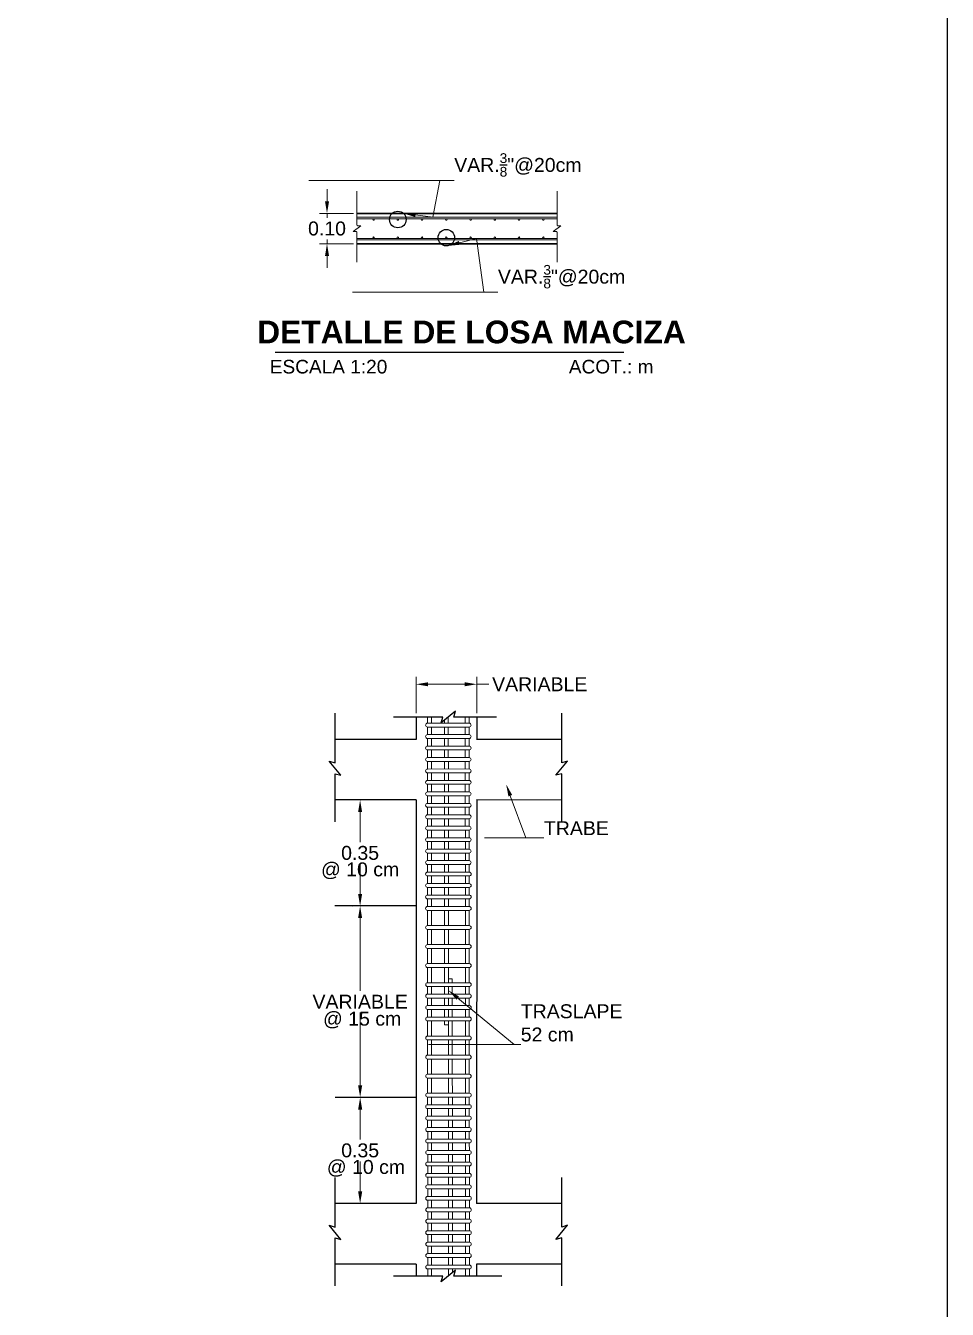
# Model space of a CAD drawing. Header units: metres. Extents: x 14 to 161, y 5 to 309.
# Drawn here: x 86.347 to 89.388, y 255.411 to 259.648 of the extents above; entities that cross this region are included whole.
import ezdxf
from ezdxf import colors
from ezdxf.entities.mleader import LeaderData, LeaderLine
from ezdxf.enums import TextEntityAlignment as Align
from ezdxf.math import Vec2, Vec3

# ---------------------------------------------------------------- set-up
doc = ezdxf.new("R2010")
doc.units = ezdxf.units.M
doc.header["$PDMODE"] = 35
doc.linetypes.add('ACAD_ISO05W100', pattern=[33, 24, -3, 0, -3, 0, -3])
for name, color, linetype, lineweight in [('E-Armado', 2, 'Continuous', 18), ('E-Corte', 2, 'ACAD_ISO05W100', 20), ('E-Losa', 6, 'Continuous', 30)]:
    doc.layers.add(name, color=color, linetype=linetype, lineweight=lineweight)
for name, color, linetype in [('E-Columna', 3, 'Continuous'), ('E-Cotas', 2, 'Continuous'), ('E-Pie', 1, 'Continuous'), ('E-Titulo', 2, 'Continuous'), ('E-Trabe', 4, 'Continuous')]:
    doc.layers.add(name, color=color, linetype=linetype)
doc.styles.add('General', font='arial.ttf', dxfattribs={"height": 2.3})
doc.styles.add('Texto_Minimo', font='arial.ttf', dxfattribs={"height": 1.8})
doc.styles.add('Titulos', font='', dxfattribs={"height": 6})
doc.styles.get('Titulos').set_extended_font_data('Arial', bold=True)
doc.dimstyles.new('Generales', dxfattribs={"dimscale": 0, "dimtxt": 2.3, "dimasz": 2, "dimexe": 1.25, "dimexo": 0.625, "dimtad": 0, "dimtih": 1, "dimtoh": 1, "dimzin": 1, "dimdsep": 46, "dimtxsty": 'General', "dimcen": 2, "dimclrd": 2, "dimclre": 2, "dimclrt": 3, "dimadec": 0, "dimazin": 0, "dimtfac": 1, "dimtmove": 0, "dimatfit": 3, "dimfxl": 1, "dimlwd": 13, "dimlwe": 13, "dimarcsym": 0})

# ---------------------------------------------------------------- blocks, each defined once
blk = doc.blocks.new('TITULO2')
blk.add_line((0.485, -0.2911), (-0.6647, -0.2911))
for tag, height, style, p in [('TÍTULO', 2.3, 'General', (-0.1143, -0.2233)), ('ESCALA', 0.045, 'Texto_Minimo', (-0.4891, -0.3378)), ('ACOTACIÓN', 0.045, 'Texto_Minimo', (0.263, -0.337))]:
    blk.add_attdef(tag, text='', height=height, dxfattribs=dict(style=style)).set_placement(p, align=Align.MIDDLE_CENTER)
blk = doc.blocks.new('*D578')
at = {"layer": 'Defpoints', "color": 0, "ltscale": 0.5, "transparency": 16777216}
for p in [(87.4404, 259.0279), (87.3409, 258.9279), (87.4404, 258.9279)]:
    blk.add_point(p, dxfattribs=at)
at = {"layer": 'E-Cotas', "color": 2, "linetype": 'Continuous', "lineweight": 13, "ltscale": 0.5, "transparency": 16777216}
for p, q in [((87.3409, 259.0679), (87.3409, 259.1079)), ((87.4279, 259.0279), (87.3159, 259.0279)), ((87.3409, 259.0279), (87.3409, 259.0138)), ((87.3409, 258.9279), (87.3409, 258.9419)), ((87.4279, 258.9279), (87.3159, 258.9279)), ((87.3409, 258.8879), (87.3409, 258.8479))]:
    blk.add_line(p, q, dxfattribs=at)
at = {"layer": 'E-Cotas', "color": 2, "ltscale": 0.5, "transparency": 16777216}
for points in [[(87.3343, 259.0679), (87.3476, 259.0679), (87.3409, 259.0279)], [(87.3343, 258.8879), (87.3476, 258.8879), (87.3409, 258.9279)]]:
    blk.add_solid(points, dxfattribs=at)
at = {"layer": 'E-Cotas', "color": 3, "ltscale": 0.5, "transparency": 16777216, "insert": (87.3409, 258.9779), "char_height": 0.046, "attachment_point": 5, "style": 'General'}
blk.add_mtext('0.10', dxfattribs=at)
blk = doc.blocks.new('*D954')
at = {"layer": 'Defpoints', "color": 0, "ltscale": 0.5, "transparency": 16777216}
for p in [(87.6346, 257.0922), (87.4501, 256.7422), (87.6344, 256.7422, 0)]:
    blk.add_point(p, dxfattribs=at)
at = {"layer": 'E-Cotas', "color": 2, "linetype": 'Continuous', "lineweight": 13, "ltscale": 0.5, "transparency": 16777216}
for p, q in [((87.6221, 257.0922), (87.4251, 257.0922)), ((87.4501, 257.0522), (87.4501, 256.9532)), ((87.4501, 256.7822), (87.4501, 256.8812)), ((87.6219, 256.7422), (87.4251, 256.7422))]:
    blk.add_line(p, q, dxfattribs=at)
at = {"layer": 'E-Cotas', "color": 2, "ltscale": 0.5, "transparency": 16777216}
for points in [[(87.4434, 257.0522), (87.4568, 257.0522), (87.4501, 257.0922)], [(87.4434, 256.7822), (87.4568, 256.7822), (87.4501, 256.7422)]]:
    blk.add_solid(points, dxfattribs=at)
at = {"layer": 'E-Cotas', "color": 3, "ltscale": 0.5, "transparency": 16777216, "insert": (87.4501, 256.9172), "char_height": 0.046, "attachment_point": 5, "style": 'General'}
blk.add_mtext('0.35', dxfattribs=at)
blk = doc.blocks.new('*D955')
at = {"layer": 'Defpoints', "color": 0, "ltscale": 0.5, "transparency": 16777216}
for p in [(87.6346, 256.1104), (87.4503, 255.7604), (87.6346, 255.7604, 0)]:
    blk.add_point(p, dxfattribs=at)
at = {"layer": 'E-Cotas', "color": 2, "linetype": 'Continuous', "lineweight": 13, "ltscale": 0.5, "transparency": 16777216}
for p, q in [((87.6221, 256.1104), (87.4253, 256.1104)), ((87.4503, 256.0704), (87.4503, 255.9714)), ((87.4503, 255.8004), (87.4503, 255.8994)), ((87.6221, 255.7604), (87.4253, 255.7604))]:
    blk.add_line(p, q, dxfattribs=at)
at = {"layer": 'E-Cotas', "color": 2, "ltscale": 0.5, "transparency": 16777216}
for points in [[(87.4436, 256.0704), (87.457, 256.0704), (87.4503, 256.1104)], [(87.4436, 255.8004), (87.457, 255.8004), (87.4503, 255.7604)]]:
    blk.add_solid(points, dxfattribs=at)
at = {"layer": 'E-Cotas', "color": 3, "ltscale": 0.5, "transparency": 16777216, "insert": (87.4503, 255.9354), "char_height": 0.046, "attachment_point": 5, "style": 'General'}
blk.add_mtext('0.35', dxfattribs=at)
blk = doc.blocks.new('*D956')
at = {"layer": 'Defpoints', "color": 0, "ltscale": 0.5, "transparency": 16777216}
for p in [(87.6344, 256.7422), (87.4503, 256.1103), (87.6346, 256.1104)]:
    blk.add_point(p, dxfattribs=at)
at = {"layer": 'E-Cotas', "color": 2, "linetype": 'Continuous', "lineweight": 13, "ltscale": 0.5, "transparency": 16777216}
for p, q in [((87.6219, 256.7422), (87.4251, 256.7421)), ((87.4501, 256.7021), (87.4502, 256.4618)), ((87.4503, 256.1503), (87.4502, 256.3908)), ((87.6221, 256.1104), (87.4253, 256.1103))]:
    blk.add_line(p, q, dxfattribs=at)
at = {"layer": 'E-Cotas', "color": 2, "ltscale": 0.5, "transparency": 16777216}
for points in [[(87.4568, 256.7021), (87.4434, 256.7021), (87.4501, 256.7421)], [(87.457, 256.1503), (87.4436, 256.1503), (87.4503, 256.1103)]]:
    blk.add_solid(points, dxfattribs=at)
at = {"layer": 'E-Cotas', "color": 3, "ltscale": 0.5, "transparency": 16777216, "insert": (87.4502, 256.4263), "char_height": 0.046, "attachment_point": 5, "style": 'General'}
blk.add_mtext('VARIABLE', dxfattribs=at)
blk = doc.blocks.new('*D957')
at = {"layer": 'Defpoints', "color": 0, "ltscale": 0.5, "transparency": 16777216}
for p in [(87.8351, 257.474), (87.6346, 257.3656), (87.8351, 257.3656)]:
    blk.add_point(p, dxfattribs=at)
at = {"layer": 'E-Cotas', "color": 2, "linetype": 'Continuous', "lineweight": 13, "ltscale": 0.5, "transparency": 16777216}
for p, q in [((87.6346, 257.3781), (87.6346, 257.499)), ((87.8351, 257.3781), (87.8351, 257.499)), ((87.6746, 257.474), (87.7951, 257.474)), ((87.8351, 257.474), (87.8751, 257.474))]:
    blk.add_line(p, q, dxfattribs=at)
at = {"layer": 'E-Cotas', "color": 2, "ltscale": 0.5, "transparency": 16777216}
for points in [[(87.6746, 257.4807), (87.6746, 257.4673), (87.6346, 257.474)], [(87.7951, 257.4807), (87.7951, 257.4673), (87.8351, 257.474)]]:
    blk.add_solid(points, dxfattribs=at)
at = {"layer": 'E-Cotas', "color": 3, "ltscale": 0.5, "transparency": 16777216, "insert": (88.0429, 257.474), "char_height": 0.046, "attachment_point": 5, "style": 'General'}
blk.add_mtext('VARIABLE', dxfattribs=at)

msp = doc.modelspace()

# ---------------------------------------------------------------- linework, layer by layer
at = {"layer": 'E-Armado'}
for p, q in [((87.6724, 257.36563, 0), (87.67241, 257.34557, 0)), ((87.67241, 257.33283, 0), (87.67242, 257.30776, 0)), ((87.68514, 257.36563, 0), (87.68514, 257.34557, 0)), ((87.68515, 257.33283, 0), (87.68516, 257.30776, 0)), ((87.72842, 257.35521, 0), (87.72842, 257.34557, 0)), ((87.72842, 257.33284, 0), (87.72843, 257.30776, 0)), ((87.74115, 257.36564, 0), (87.74116, 257.34557, 0)), ((87.74116, 257.33284, 0), (87.74117, 257.30776, 0)), ((87.79712, 257.36563, 0), (87.79713, 257.34558, 0)), ((87.79713, 257.33284, 0), (87.79714, 257.30777, 0)), ((87.80986, 257.36563, 0), (87.80986, 257.34558, 0)), ((87.80987, 257.33284, 0), (87.80988, 257.30777, 0)), ((87.67244, 257.29502, 0), (87.67245, 257.26994, 0)), ((87.68518, 257.29502, 0), (87.68519, 257.26995, 0)), ((87.72846, 257.29502, 0), (87.72846, 257.26995, 0)), ((87.74119, 257.29503, 0), (87.7412, 257.26995, 0)), ((87.79716, 257.29503, 0), (87.79717, 257.26996, 0)), ((87.8099, 257.29503, 0), (87.80991, 257.26996, 0)), ((87.67245, 257.25721, 0), (87.67246, 257.23213, 0)), ((87.68519, 257.25721, 0), (87.6852, 257.23214, 0)), ((87.72847, 257.25721, 0), (87.72848, 257.23214, 0)), ((87.7412, 257.25722, 0), (87.74121, 257.23214, 0)), ((87.79717, 257.25722, 0), (87.79718, 257.23215, 0)), ((87.80991, 257.25722, 0), (87.80992, 257.23215, 0)), ((87.67249, 257.2194, 0), (87.67249, 257.19432, 0)), ((87.68522, 257.2194, 0), (87.68523, 257.19432, 0)), ((87.7285, 257.2194, 0), (87.72851, 257.19433, 0)), ((87.74124, 257.2194, 0), (87.74124, 257.19433, 0)), ((87.79721, 257.21941, 0), (87.79721, 257.19434, 0)), ((87.80994, 257.21941, 0), (87.80995, 257.19434, 0)), ((87.6725, 257.18159, 0), (87.6725, 257.15651, 0)), ((87.68523, 257.18159, 0), (87.68524, 257.15651, 0)), ((87.72851, 257.18159, 0), (87.72852, 257.15652, 0)), ((87.74125, 257.18159, 0), (87.74125, 257.15652, 0)), ((87.79722, 257.1816, 0), (87.79722, 257.15653, 0)), ((87.80995, 257.1816, 0), (87.80996, 257.15653, 0)), ((87.67253, 257.14378, 0), (87.67254, 257.1187, 0)), ((87.68526, 257.14378, 0), (87.68527, 257.1187, 0)), ((87.72854, 257.14378, 0), (87.72855, 257.11871, 0)), ((87.74128, 257.14378, 0), (87.74129, 257.11871, 0)), ((87.79725, 257.14379, 0), (87.79726, 257.11872, 0)), ((87.80999, 257.14379, 0), (87.80999, 257.11872, 0)), ((87.67254, 257.10597, 0), (87.67255, 257.08089, 0)), ((87.68527, 257.10597, 0), (87.68528, 257.08089, 0)), ((87.72855, 257.10597, 0), (87.72856, 257.0809, 0)), ((87.74129, 257.10597, 0), (87.7413, 257.0809, 0)), ((87.79726, 257.10598, 0), (87.79727, 257.0809, 0)), ((87.81, 257.10598, 0), (87.81, 257.08091, 0)), ((87.67257, 257.06815, 0), (87.67258, 257.04308, 0)), ((87.67258, 257.03034, 0), (87.67259, 257.00527, 0)), ((87.68531, 257.06816, 0), (87.68532, 257.04308, 0)), ((87.68532, 257.03035, 0), (87.68533, 257.00527, 0)), ((87.72858, 257.06816, 0), (87.72859, 257.04309, 0)), ((87.72859, 257.03035, 0), (87.7286, 257.00528, 0)), ((87.74132, 257.06816, 0), (87.74133, 257.04309, 0)), ((87.74133, 257.03035, 0), (87.74134, 257.00528, 0)), ((87.79729, 257.06817, 0), (87.7973, 257.04309, 0)), ((87.7973, 257.03036, 0), (87.79731, 257.00528, 0)), ((87.81003, 257.06817, 0), (87.81004, 257.0431, 0)), ((87.81004, 257.03036, 0), (87.81005, 257.00528, 0)), ((87.67261, 256.99253, 0), (87.67262, 256.96746, 0)), ((87.68535, 256.99253, 0), (87.68536, 256.96746, 0)), ((87.72863, 256.99254, 0), (87.72863, 256.96747, 0)), ((87.74136, 256.99254, 0), (87.74137, 256.96747, 0)), ((87.79733, 256.99255, 0), (87.79734, 256.96747, 0)), ((87.81007, 256.99255, 0), (87.81008, 256.96747, 0)), ((87.67262, 256.95472, 0), (87.67263, 256.92965, 0)), ((87.68536, 256.95472, 0), (87.68537, 256.92965, 0)), ((87.72864, 256.95473, 0), (87.72864, 256.92965, 0)), ((87.74137, 256.95473, 0), (87.74138, 256.92966, 0)), ((87.79734, 256.95474, 0), (87.79735, 256.92966, 0)), ((87.81008, 256.95474, 0), (87.81009, 256.92966, 0)), ((87.67266, 256.91691, 0), (87.67266, 256.89184, 0)), ((87.68539, 256.91691, 0), (87.6854, 256.89184, 0)), ((87.72867, 256.91692, 0), (87.72868, 256.89184, 0)), ((87.74141, 256.91692, 0), (87.74141, 256.89185, 0)), ((87.79738, 256.91692, 0), (87.79738, 256.89185, 0)), ((87.81011, 256.91693, 0), (87.81012, 256.89185, 0)), ((87.67267, 256.8791, 0), (87.67267, 256.85403, 0)), ((87.6854, 256.8791, 0), (87.68541, 256.85403, 0)), ((87.72868, 256.87911, 0), (87.72869, 256.85403, 0)), ((87.74142, 256.87911, 0), (87.74142, 256.85403, 0)), ((87.79739, 256.87911, 0), (87.79739, 256.85404, 0)), ((87.81012, 256.87912, 0), (87.81013, 256.85404, 0)), ((87.6727, 256.84129, 0), (87.67271, 256.81622, 0)), ((87.68543, 256.84129, 0), (87.68544, 256.81622, 0)), ((87.72871, 256.8413, 0), (87.72872, 256.81622, 0)), ((87.74145, 256.8413, 0), (87.74146, 256.81622, 0)), ((87.79742, 256.8413, 0), (87.79743, 256.81623, 0)), ((87.81015, 256.8413, 0), (87.81016, 256.81623, 0)), ((87.67271, 256.80348, 0), (87.67272, 256.77841, 0)), ((87.68544, 256.80348, 0), (87.68545, 256.77841, 0)), ((87.72872, 256.80349, 0), (87.72873, 256.77841, 0)), ((87.74146, 256.80349, 0), (87.74147, 256.77841, 0)), ((87.79743, 256.80349, 0), (87.79744, 256.77842, 0)), ((87.81017, 256.80349, 0), (87.81017, 256.77842, 0)), ((87.67274, 256.76567, 0), (87.67275, 256.7406, 0)), ((87.68548, 256.76567, 0), (87.68549, 256.7406, 0)), ((87.72875, 256.76567, 0), (87.72876, 256.7406, 0)), ((87.74149, 256.76568, 0), (87.7415, 256.7406, 0)), ((87.79746, 256.76568, 0), (87.79747, 256.74061, 0)), ((87.8102, 256.76568, 0), (87.81021, 256.74061, 0)), ((87.67275, 256.72786, 0), (87.67277, 256.67771, 0)), ((87.68549, 256.72786, 0), (87.6855, 256.67771, 0)), ((87.72876, 256.72786, 0), (87.72878, 256.67771, 0)), ((87.7415, 256.72787, 0), (87.74152, 256.67771, 0)), ((87.79747, 256.72787, 0), (87.79749, 256.67771, 0)), ((87.81021, 256.72787, 0), (87.81022, 256.67771, 0)), ((87.67277, 256.66498, 0), (87.67279, 256.61483, 0)), ((87.68551, 256.66498, 0), (87.68552, 256.61483, 0)), ((87.72878, 256.66498, 0), (87.7288, 256.61483, 0)), ((87.74152, 256.66498, 0), (87.74154, 256.61483, 0)), ((87.79749, 256.66499, 0), (87.79751, 256.61483, 0)), ((87.81023, 256.66499, 0), (87.81024, 256.61483, 0)), ((87.67279, 256.60209, 0), (87.6728, 256.55195, 0)), ((87.68552, 256.6021, 0), (87.68554, 256.55195, 0)), ((87.7288, 256.6021, 0), (87.72882, 256.55195, 0)), ((87.74154, 256.6021, 0), (87.74155, 256.55195, 0)), ((87.79751, 256.60211, 0), (87.79752, 256.55195, 0)), ((87.81024, 256.60211, 0), (87.81026, 256.55195, 0)), ((87.6728, 256.53921, 0), (87.67282, 256.48907, 0)), ((87.68554, 256.53921, 0), (87.68556, 256.48907, 0)), ((87.72882, 256.53922, 0), (87.72883, 256.48907, 0)), ((87.74155, 256.53922, 0), (87.74157, 256.48907, 0)), ((87.79752, 256.53923, 0), (87.79754, 256.48907, 0)), ((87.81026, 256.53923, 0), (87.81028, 256.48907, 0)), ((87.75431, 256.50161, 0), (87.74157, 256.50161, 0)), ((87.75431, 256.50161, 0), (87.75431, 256.48908, 0)), ((87.67282, 256.47633, 0), (87.67283, 256.45126, 0)), ((87.67285, 256.43852, 0), (87.67286, 256.41345, 0)), ((87.68556, 256.47633, 0), (87.68557, 256.45126, 0)), ((87.68559, 256.43852, 0), (87.6856, 256.41345, 0)), ((87.72884, 256.47634, 0), (87.72884, 256.45126, 0)), ((87.72887, 256.43853, 0), (87.72888, 256.41345, 0)), ((87.74157, 256.47634, 0), (87.74158, 256.45126, 0)), ((87.74157, 256.47634, 0), (87.74158, 256.45126, 0)), ((87.7416, 256.43853, 0), (87.74161, 256.41345, 0)), ((87.7416, 256.43853, 0), (87.74161, 256.41345, 0)), ((87.75431, 256.47634, 0), (87.75432, 256.45127, 0)), ((87.75434, 256.43853, 0), (87.75435, 256.41346, 0)), ((87.79754, 256.47634, 0), (87.79755, 256.45127, 0)), ((87.79757, 256.43853, 0), (87.79758, 256.41346, 0)), ((87.81028, 256.47635, 0), (87.81029, 256.45127, 0)), ((87.81031, 256.43853, 0), (87.81032, 256.41346, 0)), ((87.67286, 256.40071, 0), (87.67287, 256.37564, 0)), ((87.6856, 256.40071, 0), (87.68561, 256.37564, 0)), ((87.72888, 256.40072, 0), (87.72889, 256.37564, 0)), ((87.74162, 256.40072, 0), (87.74162, 256.37564, 0)), ((87.74162, 256.40072, 0), (87.74162, 256.37564, 0)), ((87.75435, 256.40072, 0), (87.75436, 256.37564, 0)), ((87.79758, 256.40072, 0), (87.79759, 256.37565, 0)), ((87.81032, 256.40072, 0), (87.81033, 256.37565, 0)), ((87.67289, 256.3629, 0), (87.67291, 256.31275, 0)), ((87.68563, 256.3629, 0), (87.68565, 256.31275, 0)), ((87.72889, 256.3629, 0), (87.72889, 256.35037, 0)), ((87.74162, 256.36291, 0), (87.74164, 256.31275, 0)), ((87.75436, 256.36291, 0), (87.75438, 256.31275, 0)), ((87.79761, 256.36291, 0), (87.79763, 256.31275, 0)), ((87.81035, 256.36291, 0), (87.81037, 256.31275, 0)), ((87.74163, 256.35037, 0), (87.72889, 256.35037, 0)), ((87.67291, 256.30002, 0), (87.67293, 256.24987, 0)), ((87.68565, 256.30002, 0), (87.68567, 256.24987, 0)), ((87.74164, 256.30002, 0), (87.74166, 256.24987, 0)), ((87.75438, 256.30003, 0), (87.75439, 256.24987, 0)), ((87.79763, 256.30003, 0), (87.79765, 256.24987, 0)), ((87.81037, 256.30003, 0), (87.81039, 256.24987, 0)), ((87.67293, 256.23714, 0), (87.67295, 256.18699, 0)), ((87.68567, 256.23714, 0), (87.68568, 256.18699, 0)), ((87.74166, 256.23714, 0), (87.74167, 256.18699, 0)), ((87.75439, 256.23714, 0), (87.75441, 256.18699, 0)), ((87.79765, 256.23715, 0), (87.79767, 256.18699, 0)), ((87.81039, 256.23715, 0), (87.8104, 256.18699, 0)), ((87.67295, 256.17425, 0), (87.67296, 256.12411, 0)), ((87.68568, 256.17425, 0), (87.6857, 256.12411, 0)), ((87.74168, 256.17426, 0), (87.74169, 256.12411, 0)), ((87.75441, 256.17426, 0), (87.75443, 256.12411, 0)), ((87.79767, 256.17427, 0), (87.79768, 256.12411, 0)), ((87.8104, 256.17427, 0), (87.81042, 256.12411, 0)), ((87.67297, 256.11137, 0), (87.67297, 256.0863, 0)), ((87.6857, 256.11137, 0), (87.68571, 256.0863, 0)), ((87.74169, 256.11138, 0), (87.7417, 256.08631, 0)), ((87.75443, 256.11138, 0), (87.75444, 256.08631, 0)), ((87.79769, 256.11138, 0), (87.79769, 256.08631, 0)), ((87.81042, 256.11139, 0), (87.81043, 256.08631, 0)), ((87.673, 256.07356, 0), (87.67301, 256.04849, 0)), ((87.68574, 256.07356, 0), (87.68574, 256.04849, 0)), ((87.74173, 256.07357, 0), (87.74174, 256.04849, 0)), ((87.75446, 256.07357, 0), (87.75447, 256.0485, 0)), ((87.79772, 256.07357, 0), (87.79773, 256.0485, 0)), ((87.81046, 256.07358, 0), (87.81046, 256.0485, 0)), ((87.67301, 256.03575, 0), (87.67302, 256.01068, 0)), ((87.68575, 256.03575, 0), (87.68575, 256.01068, 0)), ((87.74174, 256.03576, 0), (87.74175, 256.01068, 0)), ((87.75447, 256.03576, 0), (87.75448, 256.01068, 0)), ((87.79773, 256.03576, 0), (87.79774, 256.01069, 0)), ((87.81047, 256.03576, 0), (87.81047, 256.01069, 0)), ((87.67304, 255.99794, 0), (87.67305, 255.97287, 0)), ((87.68578, 255.99794, 0), (87.68579, 255.97287, 0)), ((87.74177, 255.99795, 0), (87.74178, 255.97287, 0)), ((87.75451, 255.99795, 0), (87.75451, 255.97287, 0)), ((87.79776, 255.99795, 0), (87.79777, 255.97288, 0)), ((87.8105, 255.99795, 0), (87.81051, 255.97288, 0)), ((87.67305, 255.96013, 0), (87.67306, 255.93505, 0.00001)), ((87.68579, 255.96013, 0), (87.6858, 255.93506, 0.00001)), ((87.74178, 255.96014, 0), (87.74179, 255.93506, 0.00001)), ((87.75452, 255.96014, 0), (87.75452, 255.93506, 0.00001)), ((87.79777, 255.96014, 0), (87.79778, 255.93507, 0)), ((87.81051, 255.96014, 0), (87.81052, 255.93507, 0)), ((87.67308, 255.92232, 0), (87.67309, 255.89724, 0.00001)), ((87.68582, 255.92232, 0), (87.68583, 255.89725, 0.00001)), ((87.74181, 255.92233, 0), (87.74182, 255.89725, 0.00001)), ((87.75455, 255.92233, 0), (87.75456, 255.89725, 0.00001)), ((87.7978, 255.92233, 0), (87.79781, 255.89726, 0)), ((87.81054, 255.92233, 0), (87.81055, 255.89726, 0)), ((87.67309, 255.88451, 0.00001), (87.6731, 255.85943, 0.00001)), ((87.67313, 255.8467, 0.00001), (87.67313, 255.82162, 0.00001)), ((87.68583, 255.88451, 0.00001), (87.68584, 255.85943, 0.00001)), ((87.68586, 255.8467, 0.00001), (87.68587, 255.82162, 0.00001)), ((87.74182, 255.88451, 0.00001), (87.74183, 255.85944, 0.00001)), ((87.74185, 255.8467, 0.00001), (87.74186, 255.82163, 0.00001)), ((87.75456, 255.88452, 0.00001), (87.75457, 255.85944, 0.00001)), ((87.75459, 255.84671, 0.00001), (87.7546, 255.82163, 0.00001)), ((87.79781, 255.88452, 0.00001), (87.79782, 255.85945, 0.00001)), ((87.79785, 255.84671, 0.00001), (87.79785, 255.82164, 0.00001)), ((87.81055, 255.88452, 0.00001), (87.81056, 255.85945, 0.00001)), ((87.81058, 255.84671, 0.00001), (87.81059, 255.82164, 0.00001)), ((87.67314, 255.80889, 0.00001), (87.67314, 255.78381, 0.00001)), ((87.68587, 255.80889, 0.00001), (87.68588, 255.78381, 0.00001)), ((87.74186, 255.80889, 0.00001), (87.74187, 255.78382, 0.00001)), ((87.7546, 255.80889, 0.00001), (87.75461, 255.78382, 0.00001)), ((87.79786, 255.8089, 0.00001), (87.79786, 255.78383, 0.00001)), ((87.81059, 255.8089, 0.00001), (87.8106, 255.78383, 0.00001)), ((87.67315, 255.77108, 0.00001), (87.67315, 255.746, 0.00001)), ((87.68588, 255.77108, 0.00001), (87.68589, 255.746, 0.00001)), ((87.74187, 255.77108, 0.00001), (87.74188, 255.74601, 0.00001)), ((87.75461, 255.77108, 0.00001), (87.75462, 255.74601, 0.00001)), ((87.79787, 255.77109, 0.00001), (87.79787, 255.74601, 0.00001)), ((87.8106, 255.77109, 0.00001), (87.81061, 255.74602, 0.00001)), ((87.67318, 255.73326, 0.00001), (87.67319, 255.70819, 0.00001)), ((87.68592, 255.73327, 0.00001), (87.68592, 255.70819, 0.00001)), ((87.74191, 255.73327, 0.00001), (87.74192, 255.7082, 0.00001)), ((87.75464, 255.73327, 0.00001), (87.75465, 255.7082, 0.00001)), ((87.7979, 255.73328, 0.00001), (87.79791, 255.7082, 0.00001)), ((87.81064, 255.73328, 0.00001), (87.81064, 255.70821, 0.00001)), ((87.67319, 255.69545, 0.00001), (87.6732, 255.67038, 0.00001)), ((87.68593, 255.69546, 0.00001), (87.68593, 255.67038, 0.00001)), ((87.74192, 255.69546, 0.00001), (87.74193, 255.67039, 0.00001)), ((87.75465, 255.69546, 0.00001), (87.75466, 255.67039, 0.00001)), ((87.79791, 255.69547, 0.00001), (87.79792, 255.67039, 0.00001)), ((87.81065, 255.69547, 0.00001), (87.81065, 255.67039, 0.00001)), ((87.67322, 255.65764, 0.00001), (87.67323, 255.63257, 0.00001)), ((87.68596, 255.65764, 0.00001), (87.68597, 255.63257, 0.00001)), ((87.74195, 255.65765, 0.00001), (87.74196, 255.63258, 0.00001)), ((87.75469, 255.65765, 0.00001), (87.75469, 255.63258, 0.00001)), ((87.79794, 255.65766, 0.00001), (87.79795, 255.63258, 0.00001)), ((87.81068, 255.65766, 0.00001), (87.81069, 255.63258, 0.00001)), ((87.67323, 255.61983, 0.00001), (87.67324, 255.59476, 0.00001)), ((87.68597, 255.61983, 0.00001), (87.68598, 255.59476, 0.00001)), ((87.74196, 255.61984, 0.00001), (87.74197, 255.59477, 0.00001)), ((87.7547, 255.61984, 0.00001), (87.7547, 255.59477, 0.00001)), ((87.79795, 255.61985, 0.00001), (87.79796, 255.59477, 0.00001)), ((87.81069, 255.61985, 0.00001), (87.8107, 255.59477, 0.00001)), ((87.67326, 255.58202, 0.00001), (87.67327, 255.55695, 0.00001)), ((87.686, 255.58202, 0.00001), (87.68601, 255.55695, 0.00001)), ((87.74199, 255.58203, 0.00001), (87.742, 255.55696, 0.00001)), ((87.75473, 255.58203, 0.00001), (87.75474, 255.55696, 0.00001)), ((87.79798, 255.58204, 0.00001), (87.79799, 255.55696, 0.00001)), ((87.81072, 255.58204, 0.00001), (87.81073, 255.55696, 0.00001)), ((87.67327, 255.54421, 0.00001), (87.67328, 255.52085, 0.00001)), ((87.68601, 255.54421, 0.00001), (87.68602, 255.52085, 0.00001)), ((87.742, 255.54422, 0.00001), (87.74201, 255.52156, 0.00001)), ((87.75474, 255.54422, 0.00001), (87.75474, 255.532, 0.00001)), ((87.79799, 255.54422, 0.00001), (87.798, 255.52085, 0.00001)), ((87.81073, 255.54423, 0.00001), (87.81074, 255.52085, 0.00001))]:
    msp.add_line(p, q, dxfattribs=at)
at = {"layer": 'E-Armado', "ltscale": 0.01}
for points in [[(88.09982, 259.01548), (87.43952, 259.01547)], [(87.43952, 259.01039), (88.09982, 259.0104)], [(87.43952, 258.94532), (88.09982, 258.94533)], [(88.09982, 258.94025), (87.43952, 258.94024)]]:
    msp.add_lwpolyline(points, dxfattribs=at)
at = {"layer": 'E-Armado', "color": 3}
for points, elevation in [([(87.67241, 257.33283, -1), (87.67241, 257.34557), (87.80987, 257.34558, -1), (87.80987, 257.33284)], 0), ([(87.67244, 257.29502, -1), (87.67244, 257.30776), (87.8099, 257.30777, -1), (87.8099, 257.29503)], 0), ([(87.67245, 257.25721, -1), (87.67245, 257.26994), (87.80991, 257.26996, -1), (87.80991, 257.25722)], 0), ([(87.67248, 257.2194, -1), (87.67248, 257.23213), (87.80994, 257.23215, -1), (87.80994, 257.21941)], 0), ([(87.67249, 257.18159, -1), (87.67249, 257.19432), (87.80995, 257.19434, -1), (87.80995, 257.1816)], 0), ([(87.67253, 257.14378, -1), (87.67253, 257.15651), (87.80998, 257.15653, -1), (87.80998, 257.14379)], 0), ([(87.67254, 257.10597, -1), (87.67254, 257.1187), (87.80999, 257.11872, -1), (87.80999, 257.10598)], 0), ([(87.67257, 257.06815, -1), (87.67257, 257.08089), (87.81003, 257.08091, -1), (87.81003, 257.06817)], 0), ([(87.67258, 257.03034, -1), (87.67258, 257.04308), (87.81004, 257.0431, -1), (87.81004, 257.03036)], 0), ([(87.67261, 256.99253, -1), (87.67261, 257.00527), (87.81007, 257.00528, -1), (87.81007, 256.99255)], 0), ([(87.67262, 256.95472, -1), (87.67262, 256.96746), (87.81008, 256.96747, -1), (87.81008, 256.95474)], 0), ([(87.67265, 256.91691, -1), (87.67265, 256.92965), (87.81011, 256.92966, -1), (87.81011, 256.91693)], 0), ([(87.67266, 256.8791, -1), (87.67266, 256.89184), (87.81012, 256.89185, -1), (87.81012, 256.87912)], 0), ([(87.6727, 256.84129, -1), (87.6727, 256.85403), (87.81015, 256.85404, -1), (87.81015, 256.8413)], 0), ([(87.67271, 256.80348, -1), (87.67271, 256.81622), (87.81016, 256.81623, -1), (87.81016, 256.80349)], 0), ([(87.67274, 256.76567, -1), (87.67274, 256.77841), (87.8102, 256.77842, -1), (87.8102, 256.76568)], 0), ([(87.67275, 256.72786, -1), (87.67275, 256.7406), (87.81021, 256.74061, -1), (87.81021, 256.72787)], 0), ([(87.67277, 256.66498, -1), (87.67277, 256.67771), (87.81022, 256.67773, -1), (87.81022, 256.66499)], 0), ([(87.67279, 256.60209, -1), (87.67279, 256.61483), (87.81024, 256.61485, -1), (87.81024, 256.60211)], 0), ([(87.6728, 256.53921, -1), (87.6728, 256.55195), (87.81026, 256.55196, -1), (87.81026, 256.53923)], 0), ([(87.67282, 256.47633, -1), (87.67282, 256.48907), (87.81028, 256.48908, -1), (87.81028, 256.47635)], 0), ([(87.67285, 256.43852, -1), (87.67285, 256.45126), (87.81031, 256.45127, -1), (87.81031, 256.43853)], 0), ([(87.67286, 256.40071, -1), (87.67286, 256.41345), (87.81032, 256.41346, -1), (87.81032, 256.40072)], 0), ([(87.67289, 256.3629, -1), (87.67289, 256.37564), (87.81035, 256.37565, -1), (87.81035, 256.36291)], 0), ([(87.67291, 256.30002, -1), (87.67291, 256.31275), (87.81037, 256.31277, -1), (87.81037, 256.30003)], 0), ([(87.67293, 256.23714, -1), (87.67293, 256.24987), (87.81039, 256.24989, -1), (87.81039, 256.23715)], 0), ([(87.67295, 256.17425, -1), (87.67295, 256.18699), (87.8104, 256.187, -1), (87.8104, 256.17427)], 0), ([(87.67296, 256.11137, -1), (87.67296, 256.12411), (87.81042, 256.12412, -1), (87.81042, 256.11139)], 0), ([(87.673, 256.07356, -1), (87.673, 256.0863), (87.81045, 256.08631, -1), (87.81045, 256.07358)], 0), ([(87.67301, 256.03575, -1), (87.67301, 256.04849), (87.81046, 256.0485, -1), (87.81046, 256.03576)], 0), ([(87.67304, 255.99794, -1), (87.67304, 256.01068), (87.8105, 256.01069, -1), (87.8105, 255.99795)], 0), ([(87.67305, 255.96013, -1), (87.67305, 255.97287), (87.81051, 255.97288, -1), (87.81051, 255.96014)], 0), ([(87.67308, 255.92232, -1), (87.67308, 255.93505), (87.81054, 255.93507, -1), (87.81054, 255.92233)], 0), ([(87.67309, 255.88451, -1), (87.67309, 255.89724), (87.81055, 255.89726, -1), (87.81055, 255.88452)], 0.00001), ([(87.67312, 255.8467, -1), (87.67312, 255.85943), (87.81058, 255.85945, -1), (87.81058, 255.84671)], 0.00001), ([(87.67313, 255.80889, -1), (87.67313, 255.82162), (87.81059, 255.82164, -1), (87.81059, 255.8089)], 0.00001), ([(87.67314, 255.77108, -1), (87.67314, 255.78381), (87.8106, 255.78383, -1), (87.8106, 255.77109)], 0.00001), ([(87.67318, 255.73326, -1), (87.67318, 255.746), (87.81063, 255.74602, -1), (87.81063, 255.73328)], 0.00001), ([(87.67319, 255.69545, -1), (87.67319, 255.70819), (87.81064, 255.70821, -1), (87.81064, 255.69547)], 0.00001), ([(87.67322, 255.65764, -1), (87.67322, 255.67038), (87.81068, 255.67039, -1), (87.81068, 255.65766)], 0.00001), ([(87.67323, 255.61983, -1), (87.67323, 255.63257), (87.81069, 255.63258, -1), (87.81069, 255.61985)], 0.00001), ([(87.67326, 255.58202, -1), (87.67326, 255.59476), (87.81072, 255.59477, -1), (87.81072, 255.58204)], 0.00001), ([(87.67327, 255.54421, -1), (87.67327, 255.55695), (87.81073, 255.55696, -1), (87.81073, 255.54423)], 0.00001)]:
    msp.add_lwpolyline(points, format="xyb", close=True, dxfattribs=dict(at, elevation=elevation))
at = {"layer": 'E-Armado', "ltscale": 0.01}
for centre in [(87.49448, 259.00785), (87.57452, 259.00785), (87.65456, 259.00785), (87.7346, 259.00785), (87.7346, 259.00785), (87.81464, 259.00785), (87.89468, 259.00785), (87.97472, 259.00785), (88.05476, 259.00785), (87.49448, 258.94785), (87.57452, 258.94785), (87.65456, 258.94785), (87.7346, 258.94785), (87.7346, 258.94785), (87.81464, 258.94785), (87.89468, 258.94785), (87.97472, 258.94785), (88.05476, 258.94785)]:
    msp.add_circle(centre, 0.00254, dxfattribs=at)
at = {"layer": 'E-Columna', "color": 3}
for p, q in [((87.63459, 257.36563, -0.00001), (87.63459, 257.29213, -0.00001)), ((87.83513, 257.36563, -0.00001), (87.83508, 257.29213, -0.00001)), ((87.63459, 257.0922, -0.00001), (87.63459, 255.7604, 0.00001)), ((87.83495, 257.09207, -0.00001), (87.8342, 255.7604, 0)), ((87.63459, 255.56047, 0.00002), (87.63459, 255.52085, 0.00002)), ((87.83408, 255.56034, 0.00002), (87.83405, 255.52085, 0.00002))]:
    msp.add_line(p, q, dxfattribs=at)
at = {"layer": 'E-Corte'}
for points in [[(87.43952, 259.10093), (87.43952, 258.99021, 0.4142136), (87.44242, 258.98731), (87.45214, 258.98731), (87.42691, 258.9684), (87.43662, 258.9684, -0.4142136), (87.43952, 258.9655), (87.43952, 258.86747)], [(88.09982, 259.10093), (88.09982, 258.99021, 0.4142136), (88.10272, 258.98731), (88.11244, 258.98731), (88.08721, 258.9684), (88.09692, 258.9684, -0.4142136), (88.09982, 258.9655), (88.09982, 258.86747)]]:
    msp.add_lwpolyline(points, format="xyb", dxfattribs=at)
at = {"layer": 'E-Cotas'}
for points, elevation in [([(87.36727, 257.01994), (87.36727, 257.17887), (87.38642, 257.17351), (87.34812, 257.22024), (87.36727, 257.21439), (87.36727, 257.37824)], -0.00001), ([(87.89989, 257.36563), (87.75914, 257.36563), (87.7645, 257.38478), (87.71777, 257.34648), (87.72362, 257.36563), (87.55977, 257.36563)], 0), ([(88.11552, 257.01994), (88.11552, 257.17887), (88.09637, 257.17351), (88.13467, 257.22024), (88.11552, 257.21439), (88.11552, 257.37824)], -0.00001), ([(87.36727, 255.48821), (87.36727, 255.64714), (87.38642, 255.64178), (87.34812, 255.68851), (87.36727, 255.68266), (87.36727, 255.84651)], 0.00001), ([(88.11552, 255.48821), (88.11552, 255.64714), (88.09637, 255.64178), (88.13467, 255.68851), (88.11552, 255.68266), (88.11552, 255.84651)], 0.00001), ([(87.91807, 255.52085), (87.75914, 255.52085), (87.7645, 255.54), (87.71777, 255.50169), (87.72362, 255.52085), (87.55977, 255.52085)], 0)]:
    msp.add_lwpolyline(points, dxfattribs=dict(at, elevation=elevation))
at = {"layer": 'E-Cotas', "ltscale": 0.5}
for centre in [(87.57452, 259.00785), (87.7346, 258.94785)]:
    msp.add_circle(centre, 0.02733, dxfattribs=at)
at = {"layer": 'E-Losa', "ltscale": 0.5}
for p, q in [((87.44037, 259.02785), (88.09982, 259.02785)), ((87.44037, 258.92785), (88.09982, 258.92785))]:
    msp.add_line(p, q, dxfattribs=at)
at = {"layer": 'E-Pie', "color": 5}
msp.add_lwpolyline([(74.38767, 263.88407), (89.38767, 263.88407), (89.38767, 248.37683), (74.38767, 248.37683), (74.38767, 263.88407)], dxfattribs=at)
at = {"layer": 'E-Trabe', "color": 3}
for p, q in [((87.63459, 257.29213, -0.00001), (87.36727, 257.29213, -0.00001)), ((88.11552, 257.29213, -0.00002), (87.8342, 257.29213, -0.00001)), ((87.63459, 257.0922, -0.00001), (87.36727, 257.09237, -0.00001)), ((88.11552, 257.09189, -0.00002), (87.83408, 257.09207, -0.00001)), ((87.63436, 256.7422, -0.00001), (87.36705, 256.74237, -0.00001)), ((87.63459, 256.1104, 0.00001), (87.36727, 256.1104, 0.00001)), ((87.63459, 255.7604, 0.00001), (87.36727, 255.7604, 0.00001)), ((88.11552, 255.7604, 0), (87.8342, 255.7604, 0)), ((87.63459, 255.56047, 0.00001), (87.36727, 255.56064, 0.00001)), ((88.11552, 255.56016, 0), (87.83408, 255.56034, 0))]:
    msp.add_line(p, q, dxfattribs=at)

# ---------------------------------------------------------------- block references
at = {"layer": 'E-Titulo'}
ref = msp.add_blockref('TITULO2', (87.83508, 258.85993), dxfattribs=at)
ref.add_attrib('TÍTULO', 'DETALLE DE LOSA MACIZA', dxfattribs={"layer": '0', "height": 0.075, "style": 'Titulos'}).set_placement((87.81766, 258.63666), align=Align.MIDDLE_CENTER)
ref.add_attrib('ESCALA', 'ESCALA 1:20', dxfattribs={"layer": '0', "height": 0.045, "style": 'Texto_Minimo'}).set_placement((87.34597, 258.52213), align=Align.MIDDLE_CENTER)
ref.add_attrib('ACOTACIÓN', 'ACOT.: m', dxfattribs={"layer": '0', "height": 0.045, "style": 'Texto_Minimo'}).set_placement((88.27844, 258.52213), align=Align.MIDDLE_CENTER)

# ---------------------------------------------------------------- texts
at = {"layer": 'E-Cotas', "color": 3, "style": 'General'}
for s, p in [('@ 10 cm', (87.32114, 256.84008)), ('@ 15 cm', (87.32784, 256.34732)), ('@ 10 cm', (87.34044, 255.85794, 0.00001))]:
    msp.add_text(s, height=0.046, dxfattribs=at).set_placement(p)

# ---------------------------------------------------------------- dimensions: what is measured, and where the dimension line sits
at = {"layer": 'E-Cotas', "ltscale": 0.5}
for base, p1, p2, picture, middle in [((87.34094, 258.92785), (87.44037, 259.02785), (87.44037, 258.92785), '*D578', (87.34094, 258.97785)), ((87.45009, 256.7422), (87.63459, 257.0922), (87.63436, 256.7422, -0.00001), '*D954', (87.45009, 256.9172)), ((87.45031, 255.7604), (87.63459, 256.1104), (87.63459, 255.7604, 0.00001), '*D955', (87.45031, 255.9354))]:
    dim = msp.add_linear_dim(base=base, p1=p1, p2=p2, angle=90, dimstyle='Generales', dxfattribs=at)
    dim.commit()
    dim.dimension.update_dxf_attribs({"geometry": picture, "text_midpoint": middle})
dim = msp.add_linear_dim(base=(87.83513, 257.474), p1=(87.63459, 257.36563), p2=(87.83513, 257.36563), text='VARIABLE', dimstyle='Generales', dxfattribs=at)
dim.commit()
dim.dimension.update_dxf_attribs({"geometry": '*D957', "text_midpoint": (88.04292, 257.474)})
dim = msp.add_linear_dim(base=(87.45032, 256.11034), p1=(87.63436, 256.7422), p2=(87.63459, 256.1104), angle=270.02051, text='VARIABLE', dimstyle='Generales', dxfattribs=at)
dim.commit()
dim.dimension.update_dxf_attribs({"geometry": '*D956', "text_midpoint": (87.45021, 256.42626), "dimtype": 161})

# ---------------------------------------------------------------- leaders
ml = msp.add_multileader_mtext('Standard', dxfattribs=at)
ml.set_content('\\A1;VAR.{\\H0.7x;\\S3/8;}"@20cm', color=3, style='General')
ml.set_leader_properties(color=2, linetype='Continuous', lineweight=15)
ml.build(insert=Vec2(0, 0))
ml.multileader.update_dxf_attribs({"text_left_attachment_type": 5, "text_right_attachment_type": 5, "dogleg_length": 3, "arrow_head_size": 0.04, "scale": 0.02})
ctx = ml.context
ctx.base_point, ctx.scale, ctx.char_height, ctx.arrow_head_size, ctx.landing_gap_size, ctx.plane_origin = Vec3(87.76068, 259.13652), 0.02, 0.046, 0.04, 0, Vec3(84.86088, 259.21262)
ctx.left_attachment, ctx.right_attachment = 5, 5
notes = []
notes.append((ctx, [(0, (1, 1, 0), (87.71364, 259.13652), (1, 0), 0.04704, [(1, [(87.59315, 259.02785), (87.68963, 259.01547)], 0, [])])]))
ctx.mtext.insert, ctx.mtext.flow_direction = Vec3(87.76068, 259.22656), 5
ml = msp.add_multileader_mtext('Standard', dxfattribs=at)
ml.set_content('\\A1;VAR.{\\H0.7x;\\S3/8;}"@20cm', color=3, style='General')
ml.set_leader_properties(color=2, linetype='Continuous', lineweight=15)
ml.build(insert=Vec2(0, 0))
ml.multileader.update_dxf_attribs({"text_left_attachment_type": 5, "text_right_attachment_type": 5, "dogleg_length": 3, "arrow_head_size": 0.04, "scale": 0.02})
ctx = ml.context
ctx.base_point, ctx.scale, ctx.char_height, ctx.arrow_head_size, ctx.landing_gap_size, ctx.plane_origin = Vec3(87.90485, 258.7678), 0.02, 0.046, 0.04, 0, Vec3(85.00505, 258.8439)
ctx.left_attachment, ctx.right_attachment = 5, 5
notes.append((ctx, [(0, (1, 1, 0), (87.85782, 258.7678), (1, 0), 0.04704, [(1, [(87.73896, 258.92087), (87.8338, 258.94532)], 0, [])])]))
ctx.mtext.insert, ctx.mtext.flow_direction = Vec3(87.90485, 258.85784), 5
ml = msp.add_multileader_mtext('Standard', dxfattribs=at)
ml.set_content('TRABE', color=3, style='General')
ml.set_leader_properties(color=2, linetype='Continuous', lineweight=15)
ml.build(insert=Vec2(0, 0))
ml.multileader.update_dxf_attribs({"text_left_attachment_type": 5, "text_right_attachment_type": 5, "dogleg_length": 3, "arrow_head_size": 0.04, "scale": 0.02})
ctx = ml.context
ctx.base_point, ctx.scale, ctx.char_height, ctx.arrow_head_size, ctx.landing_gap_size, ctx.plane_origin = Vec3(88.05665, 256.96677), 0.02, 0.046, 0.04, 0, Vec3(87.93196, 257.1438)
ctx.left_attachment, ctx.right_attachment = 5, 5
notes.append((ctx, [(0, (1, 1, 0), (87.99665, 256.96677), (1, 0), 0.06, [(0, [(87.93196, 257.1438)], 0, [])])]))
ctx.mtext.insert, ctx.mtext.flow_direction = Vec3(88.05665, 257.02197), 5
ml = msp.add_multileader_mtext('Standard', dxfattribs=at)
ml.set_content('TRASLAPE\\P52 cm', color=3, style='General')
ml.set_leader_properties(color=2, linetype='Continuous', lineweight=15)
ml.build(insert=Vec2(0, 0))
ml.multileader.update_dxf_attribs({"text_left_attachment_type": 5, "text_right_attachment_type": 5, "dogleg_length": 3, "arrow_head_size": 0.04, "scale": 0.02})
ctx = ml.context
ctx.base_point, ctx.scale, ctx.char_height, ctx.arrow_head_size, ctx.landing_gap_size, ctx.plane_origin = Vec3(87.98021, 256.28502, 0), 0.02, 0.046, 0.04, 0, Vec3(87.74158, 256.4638, 0)
ctx.left_attachment, ctx.right_attachment = 5, 5
notes.append((ctx, [(0, (1, 1, 0), (87.95827, 256.28502, 0), (1, 0), 0.02194, [(0, [(87.74158, 256.4638, 0)], 0, [])])]))
ctx.mtext.insert, ctx.mtext.flow_direction = Vec3(87.98021, 256.41786, 0), 5
for ctx, leaders in notes:
    for number, flags, end, landing, length, lines in leaders:
        leader = LeaderData()
        leader.index, (leader.has_last_leader_line, leader.has_dogleg_vector, leader.attachment_direction) = number, flags
        leader.last_leader_point, leader.dogleg_vector, leader.dogleg_length = Vec3(end), Vec3(landing), length
        for number, points, colour, breaks in lines:
            line = LeaderLine()
            line.index, line.vertices, line.color, line.breaks = number, Vec3.list(points), colors.encode_raw_color(colour), breaks
            leader.lines.append(line)
        ctx.leaders.append(leader)

doc.saveas('drawing.dxf')
